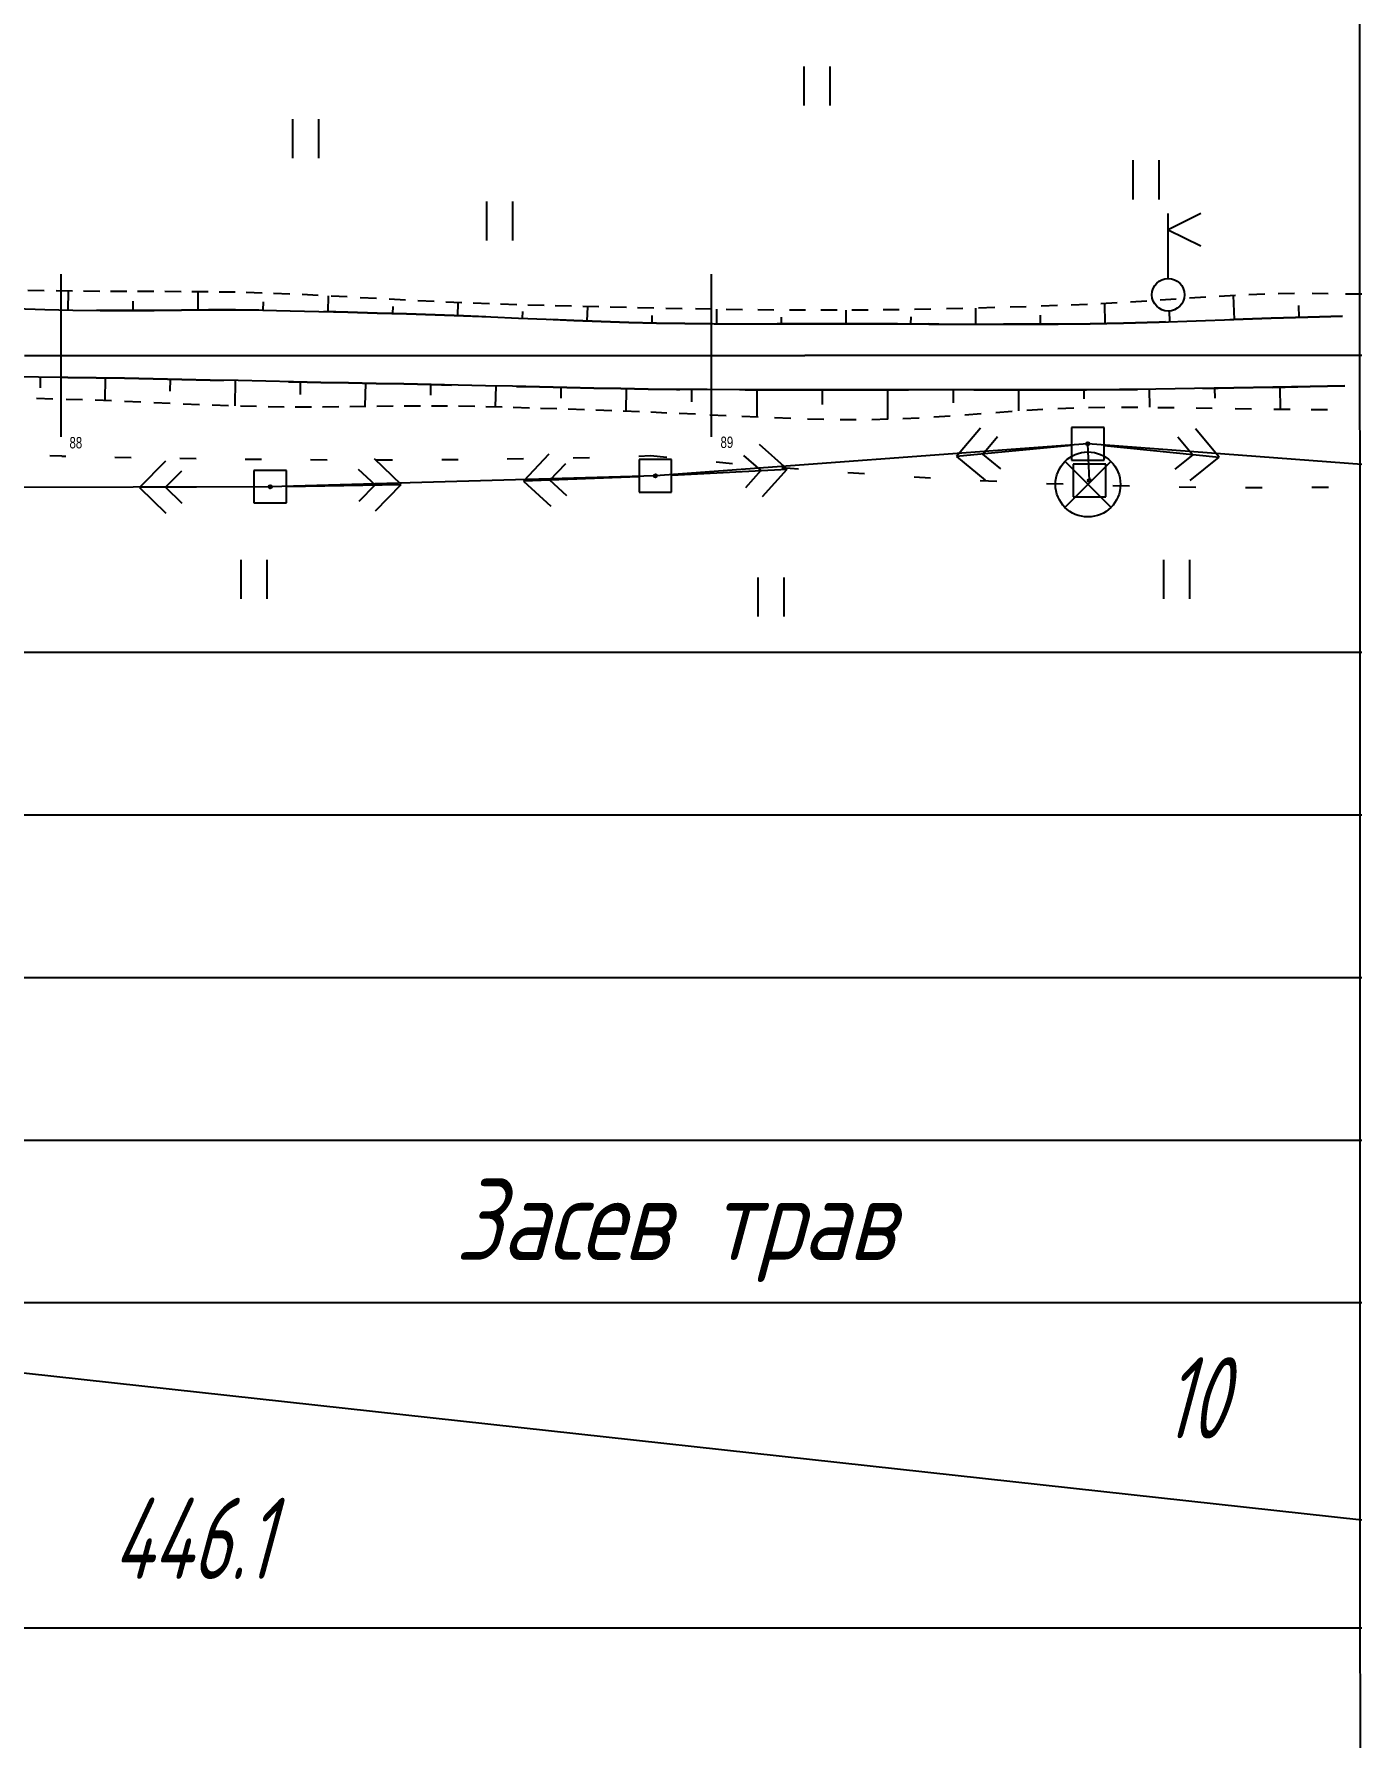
# Model space of a CAD drawing. Extents: x 2172 to 5772, y -842 to -248.
# Drawn here: x 4315.8 to 4356.6, y -667.4 to -615 of the extents above; entities that cross this region are included whole.
import ezdxf

# ---------------------------------------------------------------- set-up
doc = ezdxf.new("R2010")
doc.units = 0
doc.header["$MEASUREMENT"] = 0
doc.linetypes.add('CONTI', pattern=[0])
doc.linetypes.add('STROT', pattern=[1.7, 0.5, -1.2])
doc.layers.get('0').update_dxf_attribs({"linetype": 'CONTINUOUS'})
for name, color, linetype in [('DEFAULT', 7, 'CONTI'), ('OTKOSDEFAULT', 32, 'CONTI'), ('SIT_LDEFAULT', 7, 'CONTI'), ('USLZNDEFAULT', 7, 'CONTI'), ('ОТМЕТКИ_КЮВЕТОВ', 7, 'CONTINUOUS')]:
    doc.layers.add(name, color=color, linetype=linetype)
doc.styles.add('SHRFT', font='TXT', dxfattribs={"width": 8.75})
doc.styles.add('ГОСТ', font='gost.TTF', dxfattribs={"oblique": 15, "height": 1})

# ---------------------------------------------------------------- blocks, each defined once
blk = doc.blocks.new('BL_4017')
at = {"color": 0}
for p, q in [((0, 2.5), (0, 12.5)), ((5, 12.5), (0, 10)), ((0, 10), (5, 7.5))]:
    blk.add_line(p, q, dxfattribs=at)
blk.add_circle((0, 0), 2.5, dxfattribs=at)
blk = doc.blocks.new('BL_27')
at = {"color": 0}
for p, q in [((2.5, 2.5), (-2.5, 2.5)), ((-2.5, 2.5), (-2.5, -2.5)), ((2.5, -2.5), (2.5, 2.5)), ((-2.5, -2.5), (2.5, -2.5))]:
    blk.add_line(p, q, dxfattribs=at)
blk.add_circle((0, 0), 0.25, dxfattribs=at)
blk = doc.blocks.new('BL_7')
at = {"color": 0}
for p, q in [((-3.5, 3.5), (3.5, -3.5)), ((-3.5, -3.5), (3.5, 3.5))]:
    blk.add_line(p, q, dxfattribs=at)
blk.add_circle((0, 0), 5, dxfattribs=at)
blk = doc.blocks.new('BL_2011')
at = {"color": 0}
for p, q in [((0, 0), (0, 6)), ((4, 0), (4, 6))]:
    blk.add_line(p, q, dxfattribs=at)

msp = doc.modelspace()

# ---------------------------------------------------------------- linework, layer by layer
at = {"linetype": 'Continuous'}
for p, q in [((3396.596, -634.043), (4356.596, -634.043)), ((3396.596, -639.043), (4356.596, -639.043)), ((3396.596, -644.043), (4356.596, -644.043)), ((3396.596, -649.043), (4356.596, -649.043)), ((3396.596, -654.043), (4356.596, -654.043)), ((3396.596, -664.043), (4356.596, -664.043))]:
    msp.add_line(p, q, dxfattribs=at)
msp.add_lwpolyline([(4356.596, -837.478), (4356.499, -493.409)], dxfattribs=at)
at = {"layer": 'DEFAULT', "color": 12, "linetype": 'CONTI'}
for p, q in [((4316.595, -627.42), (4316.595, -622.42)), ((4336.595, -627.421), (4336.596, -622.421)), ((4341.238, -624.921), (4339.468, -624.921)), ((4343.008, -624.921), (4341.238, -624.921)), ((4344.779, -624.921), (4343.008, -624.921)), ((4346.549, -624.921), (4344.779, -624.921)), ((4348.319, -624.921), (4346.549, -624.921)), ((4350.09, -624.921), (4348.319, -624.921)), ((4351.86, -624.921), (4350.09, -624.921)), ((4353.63, -624.921), (4351.86, -624.921)), ((4355.401, -624.921), (4353.63, -624.921)), ((4356.596, -624.921), (4355.401, -624.921))]:
    msp.add_line(p, q, dxfattribs=at)
for points in [[(4315.467, -624.92, 0), (4318.207, -624.921, 0)], [(4318.207, -624.921, 0), (4320.783, -624.922, 0)], [(4320.783, -624.922, 0), (4323.191, -624.92, 0)], [(4323.191, -624.92, 0), (4325.434, -624.921, 0)], [(4325.434, -624.921, 0), (4327.509, -624.92, 0)], [(4327.509, -624.92, 0), (4329.419, -624.922, 0)], [(4329.419, -624.922, 0), (4331.164, -624.922, 0)], [(4331.164, -624.922, 0), (4332.74, -624.92, 0)], [(4332.74, -624.92, 0), (4334.152, -624.92, 0)], [(4334.152, -624.92, 0), (4335.398, -624.921, 0)], [(4335.398, -624.921, 0), (4336.478, -624.921, 0)], [(4336.478, -624.921, 0), (4337.391, -624.921, 0)], [(4337.391, -624.921, 0), (4338.14, -624.922, 0)], [(4338.14, -624.922, 0), (4338.719, -624.921, 0)], [(4338.719, -624.921, 0), (4339.135, -624.921, 0)], [(4339.135, -624.921, 0), (4339.385, -624.921, 0)], [(4339.385, -624.921, 0), (4339.467, -624.921, 0)]]:
    msp.add_polyline3d(points, dxfattribs=at)
at = {"layer": 'OTKOSDEFAULT', "color": 32, "linetype": 'STROT'}
for p, q in [((4316.074, -622.929, 38.768), (4315.146, -622.917, 38.775)), ((4316.945, -622.939, 38.762), (4316.074, -622.929, 38.768)), ((4317.78, -622.947, 38.757), (4316.945, -622.939, 38.762)), ((4318.615, -622.952, 38.752), (4317.78, -622.947, 38.757)), ((4319.448, -622.954, 38.746), (4318.615, -622.952, 38.752)), ((4320.282, -622.958, 38.741), (4319.448, -622.954, 38.746)), ((4321.116, -622.963, 38.736), (4320.282, -622.958, 38.741)), ((4321.95, -622.976, 38.731), (4321.116, -622.963, 38.736)), ((4322.782, -622.998, 38.726), (4321.95, -622.976, 38.731)), ((4323.63, -623.031, 38.716), (4322.782, -622.998, 38.726)), ((4324.503, -623.071, 38.706), (4323.63, -623.031, 38.716)), ((4325.394, -623.118, 38.696), (4324.503, -623.071, 38.706)), ((4326.29, -623.169, 38.686), (4325.394, -623.118, 38.696)), ((4327.183, -623.217, 38.676), (4326.29, -623.169, 38.686)), ((4328.062, -623.261, 38.667), (4327.183, -623.217, 38.676)), ((4328.92, -623.299, 38.657), (4328.062, -623.261, 38.667)), ((4329.763, -623.331, 38.647), (4328.92, -623.299, 38.657)), ((4330.606, -623.359, 38.637), (4329.763, -623.331, 38.647)), ((4331.448, -623.384, 38.627), (4330.606, -623.359, 38.637)), ((4332.292, -623.405, 38.617), (4331.448, -623.384, 38.627)), ((4333.134, -623.425, 38.607), (4332.292, -623.405, 38.617)), ((4333.976, -623.445, 38.597), (4333.134, -623.425, 38.607)), ((4334.818, -623.462, 38.587), (4333.976, -623.445, 38.597)), ((4335.688, -623.479, 38.574), (4334.818, -623.462, 38.587)), ((4336.6, -623.496, 38.561), (4335.688, -623.479, 38.574)), ((4344.322, -623.474, 38.467), (4343.341, -623.496, 38.476)), ((4345.305, -623.448, 38.459), (4344.322, -623.474, 38.467)), ((4346.275, -623.418, 38.45), (4345.305, -623.448, 38.459)), ((4347.231, -623.385, 38.441), (4346.275, -623.418, 38.45)), ((4348.157, -623.349, 38.433), (4347.231, -623.385, 38.441)), ((4349.068, -623.304, 38.426), (4348.157, -623.349, 38.433)), ((4349.978, -623.249, 38.418), (4349.068, -623.304, 38.426)), ((4350.887, -623.187, 38.41), (4349.978, -623.249, 38.418)), ((4351.797, -623.127, 38.402), (4350.887, -623.187, 38.41)), ((4352.704, -623.074, 38.395), (4351.797, -623.127, 38.402)), ((4353.614, -623.034, 38.387), (4352.704, -623.074, 38.395)), ((4354.522, -623.015, 38.379), (4353.614, -623.034, 38.387)), ((4355.561, -623.019, 38.368), (4354.522, -623.015, 38.379)), ((4356.596, -623.038, 38.357), (4355.561, -623.019, 38.368)), ((4337.546, -623.51, 38.548), (4336.6, -623.496, 38.561)), ((4338.516, -623.52, 38.534), (4337.546, -623.51, 38.548)), ((4339.49, -623.526, 38.52), (4338.516, -623.52, 38.534)), ((4340.461, -623.526, 38.507), (4339.49, -623.526, 38.52)), ((4341.415, -623.522, 38.493), (4340.461, -623.526, 38.507)), ((4342.37, -623.512, 38.485), (4341.415, -623.522, 38.493)), ((4343.341, -623.496, 38.476), (4342.37, -623.512, 38.485)), ((4314.906, -626.214, 38.646), (4315.842, -626.234, 38.639)), ((4315.842, -626.234, 38.639), (4316.748, -626.258, 38.632)), ((4316.748, -626.258, 38.632), (4317.642, -626.287, 38.626)), ((4317.642, -626.287, 38.626), (4318.543, -626.323, 38.619)), ((4318.543, -626.323, 38.619), (4319.446, -626.362, 38.612)), ((4319.446, -626.362, 38.612), (4320.347, -626.403, 38.606)), ((4320.347, -626.403, 38.606), (4321.237, -626.439, 38.599)), ((4321.237, -626.439, 38.599), (4322.108, -626.469, 38.593)), ((4322.108, -626.469, 38.593), (4322.958, -626.49, 38.586)), ((4322.958, -626.49, 38.586), (4323.794, -626.498, 38.587)), ((4323.794, -626.498, 38.587), (4324.63, -626.497, 38.587)), ((4324.63, -626.497, 38.587), (4325.468, -626.488, 38.588)), ((4325.468, -626.488, 38.588), (4326.306, -626.476, 38.588)), ((4326.306, -626.476, 38.588), (4327.141, -626.468, 38.589)), ((4327.141, -626.468, 38.589), (4327.98, -626.462, 38.589)), ((4327.98, -626.462, 38.589), (4328.816, -626.47, 38.59)), ((4328.816, -626.47, 38.59), (4329.654, -626.485, 38.576)), ((4329.654, -626.485, 38.576), (4330.497, -626.507, 38.562)), ((4330.497, -626.507, 38.562), (4331.341, -626.535, 38.548)), ((4331.341, -626.535, 38.548), (4332.186, -626.562, 38.534)), ((4332.186, -626.562, 38.534), (4333.033, -626.594, 38.52)), ((4333.033, -626.594, 38.52), (4333.88, -626.625, 38.506)), ((4333.88, -626.625, 38.506), (4334.724, -626.656, 38.492)), ((4345.338, -626.669, 38.402), (4346.289, -626.601, 38.396)), ((4346.289, -626.601, 38.396), (4347.242, -626.545, 38.391)), ((4347.242, -626.545, 38.391), (4348.192, -626.513, 38.385)), ((4348.192, -626.513, 38.385), (4349.207, -626.506, 38.376)), ((4349.207, -626.506, 38.376), (4350.32, -626.513, 38.365)), ((4350.32, -626.513, 38.365), (4351.496, -626.528, 38.354)), ((4351.496, -626.528, 38.354), (4352.699, -626.547, 38.343)), ((4352.699, -626.547, 38.343), (4353.891, -626.565, 38.331)), ((4353.891, -626.565, 38.331), (4355.034, -626.576, 38.321)), ((4355.034, -626.576, 38.321), (4356.094, -626.578, 38.311)), ((4334.724, -626.656, 38.492), (4335.605, -626.693, 38.483)), ((4335.605, -626.693, 38.483), (4336.545, -626.739, 38.473)), ((4336.545, -626.739, 38.473), (4337.526, -626.785, 38.464)), ((4337.526, -626.785, 38.464), (4338.533, -626.829, 38.453)), ((4338.533, -626.829, 38.453), (4339.545, -626.863, 38.443)), ((4339.545, -626.863, 38.443), (4340.548, -626.883, 38.433)), ((4340.548, -626.883, 38.433), (4341.524, -626.884, 38.424)), ((4341.524, -626.884, 38.424), (4342.477, -626.859, 38.418)), ((4342.477, -626.859, 38.418), (4343.431, -626.807, 38.413)), ((4343.431, -626.807, 38.413), (4344.385, -626.74, 38.407)), ((4344.385, -626.74, 38.407), (4345.338, -626.669, 38.402))]:
    msp.add_line(p, q, dxfattribs=at)
at = {"layer": 'OTKOSDEFAULT', "color": 32}
for p, q in [((4316.813, -623.522), (4316.824, -622.937)), ((4320.813, -623.521), (4320.811, -622.962)), ((4315.19, -623.476, 38.777), (4316.096, -623.505, 38.769)), ((4318.815, -623.537), (4318.815, -623.246)), ((4322.811, -623.528), (4322.816, -623.264)), ((4324.805, -623.572), (4324.818, -623.089)), ((4326.798, -623.629), (4326.805, -623.414)), ((4328.79, -623.695), (4328.804, -623.295)), ((4332.774, -623.857), (4332.792, -623.418)), ((4344.719, -623.959), (4344.721, -623.464)), ((4348.7, -623.937), (4348.688, -623.323)), ((4352.677, -623.814), (4352.651, -623.076)), ((4354.664, -623.746), (4354.654, -623.382)), ((4316.096, -623.505, 38.769), (4316.958, -623.525, 38.762)), ((4316.958, -623.525, 38.762), (4317.793, -623.535, 38.755)), ((4317.793, -623.535, 38.755), (4318.626, -623.537, 38.748)), ((4318.626, -623.537, 38.748), (4319.46, -623.531, 38.741)), ((4319.46, -623.531, 38.741), (4320.294, -623.524, 38.735)), ((4320.294, -623.524, 38.735), (4321.127, -623.519, 38.728)), ((4321.127, -623.519, 38.728), (4321.96, -623.519, 38.721)), ((4321.96, -623.519, 38.721), (4322.793, -623.526, 38.714)), ((4322.793, -623.526, 38.714), (4323.643, -623.542, 38.705)), ((4323.643, -623.542, 38.705), (4324.52, -623.563, 38.696)), ((4324.52, -623.563, 38.696), (4325.414, -623.588, 38.686)), ((4325.414, -623.588, 38.686), (4326.316, -623.613, 38.677)), ((4326.316, -623.613, 38.677), (4327.214, -623.641, 38.668)), ((4327.214, -623.641, 38.668), (4328.101, -623.671, 38.658)), ((4328.101, -623.671, 38.658), (4328.965, -623.7, 38.649)), ((4328.965, -623.7, 38.649), (4329.812, -623.73, 38.644)), ((4329.812, -623.73, 38.644), (4330.662, -623.766, 38.638)), ((4330.662, -623.766, 38.638), (4331.509, -623.802, 38.632)), ((4330.781, -623.77), (4330.791, -623.567)), ((4331.509, -623.802, 38.632), (4332.358, -623.838, 38.627)), ((4332.358, -623.838, 38.627), (4333.206, -623.874, 38.621)), ((4333.206, -623.874, 38.621), (4334.055, -623.904, 38.615)), ((4334.055, -623.904, 38.615), (4334.903, -623.926, 38.61)), ((4334.766, -623.922), (4334.771, -623.692)), ((4334.903, -623.926, 38.61), (4335.771, -623.94, 38.604)), ((4335.771, -623.94, 38.604), (4336.675, -623.948, 38.597)), ((4336.675, -623.948, 38.597), (4337.601, -623.95, 38.59)), ((4336.757, -623.948), (4336.759, -623.499)), ((4337.601, -623.95, 38.59), (4338.544, -623.949, 38.584)), ((4338.544, -623.949, 38.584), (4339.494, -623.947, 38.577)), ((4338.749, -623.949), (4338.748, -623.737)), ((4339.494, -623.947, 38.577), (4340.439, -623.943, 38.57)), ((4340.439, -623.943, 38.57), (4341.372, -623.944, 38.563)), ((4340.74, -623.943), (4340.739, -623.526)), ((4341.372, -623.944, 38.563), (4342.311, -623.948, 38.554)), ((4342.311, -623.948, 38.554), (4343.276, -623.951, 38.544)), ((4342.729, -623.95), (4342.73, -623.728)), ((4343.276, -623.951, 38.544), (4344.259, -623.956, 38.535)), ((4344.259, -623.956, 38.535), (4345.257, -623.959, 38.525)), ((4345.257, -623.959, 38.525), (4346.256, -623.96, 38.515)), ((4346.256, -623.96, 38.515), (4347.255, -623.953, 38.505)), ((4346.71, -623.957), (4346.708, -623.681)), ((4347.255, -623.953, 38.505), (4348.244, -623.944, 38.495)), ((4348.244, -623.944, 38.495), (4349.268, -623.924, 38.493)), ((4349.268, -623.924, 38.493), (4350.362, -623.894, 38.491)), ((4350.362, -623.894, 38.491), (4351.5, -623.856, 38.488)), ((4350.687, -623.884), (4350.678, -623.544)), ((4351.5, -623.856, 38.488), (4352.657, -623.815, 38.486)), ((4352.657, -623.815, 38.486), (4353.809, -623.772, 38.484)), ((4353.809, -623.772, 38.484), (4354.932, -623.736, 38.482)), ((4354.932, -623.736, 38.482), (4356, -623.71, 38.479)), ((4315.9, -625.584, 38.749), (4314.969, -625.58, 38.75)), ((4316.796, -625.592, 38.748), (4315.9, -625.584, 38.749)), ((4315.95, -625.585), (4315.947, -625.911)), ((4317.669, -625.605, 38.744), (4316.796, -625.592, 38.748)), ((4318.547, -625.618, 38.74), (4317.669, -625.605, 38.744)), ((4317.948, -625.609), (4317.938, -626.299)), ((4319.425, -625.636, 38.736), (4318.547, -625.618, 38.74)), ((4320.303, -625.655, 38.732), (4319.425, -625.636, 38.736)), ((4319.949, -625.647), (4319.942, -626.017)), ((4321.174, -625.673, 38.729), (4320.303, -625.655, 38.732)), ((4322.037, -625.692, 38.725), (4321.174, -625.673, 38.729)), ((4321.95, -625.691), (4321.933, -626.463)), ((4322.89, -625.711, 38.721), (4322.037, -625.692, 38.725)), ((4323.736, -625.729, 38.717), (4322.89, -625.711, 38.721)), ((4324.584, -625.746, 38.713), (4323.736, -625.729, 38.717)), ((4323.95, -625.733), (4323.943, -626.117)), ((4325.435, -625.762, 38.709), (4324.584, -625.746, 38.713)), ((4326.283, -625.779, 38.705), (4325.435, -625.762, 38.709)), ((4325.952, -625.772), (4325.939, -626.482)), ((4327.129, -625.795, 38.701), (4326.283, -625.779, 38.705)), ((4327.972, -625.812, 38.697), (4327.129, -625.795, 38.701)), ((4327.955, -625.811), (4327.95, -626.137)), ((4328.808, -625.83, 38.693), (4327.972, -625.812, 38.697)), ((4329.641, -625.849, 38.681), (4328.808, -625.83, 38.693)), ((4330.475, -625.866, 38.668), (4329.641, -625.849, 38.681)), ((4329.958, -625.857), (4329.945, -626.493)), ((4331.308, -625.885, 38.655), (4330.475, -625.866, 38.668)), ((4332.142, -625.904, 38.642), (4331.308, -625.885, 38.655)), ((4331.966, -625.901), (4331.96, -626.229)), ((4332.977, -625.921, 38.63), (4332.142, -625.904, 38.642)), ((4333.811, -625.937, 38.617), (4332.977, -625.921, 38.63)), ((4334.646, -625.95, 38.604), (4333.811, -625.937, 38.617)), ((4333.971, -625.939), (4333.96, -626.628)), ((4335.52, -625.961, 38.593), (4334.646, -625.95, 38.604)), ((4336.464, -625.968, 38.581), (4335.52, -625.961, 38.593)), ((4335.978, -625.965), (4335.975, -626.339)), ((4337.454, -625.972, 38.569), (4336.464, -625.968, 38.581)), ((4338.47, -625.972, 38.556), (4337.454, -625.972, 38.569)), ((4337.989, -625.973), (4337.989, -626.807)), ((4339.493, -625.973, 38.543), (4338.47, -625.972, 38.556)), ((4340.503, -625.972, 38.53), (4339.493, -625.973, 38.543)), ((4340, -625.973), (4340, -626.423)), ((4341.477, -625.971, 38.518), (4340.503, -625.972, 38.53)), ((4342.428, -625.973, 38.515), (4341.477, -625.971, 38.518)), ((4342.011, -625.972), (4342.01, -626.871)), ((4343.378, -625.975, 38.512), (4342.428, -625.973, 38.515)), ((4344.327, -625.976, 38.508), (4343.378, -625.975, 38.512)), ((4344.022, -625.977), (4344.023, -626.372)), ((4345.278, -625.977, 38.505), (4344.327, -625.976, 38.508)), ((4346.227, -625.977, 38.502), (4345.278, -625.977, 38.505)), ((4346.032, -625.977), (4346.032, -626.619)), ((4347.178, -625.975, 38.498), (4346.227, -625.977, 38.502)), ((4348.129, -625.972, 38.495), (4347.178, -625.975, 38.498)), ((4348.042, -625.973), (4348.044, -626.247)), ((4349.144, -625.966, 38.489), (4348.129, -625.972, 38.495)), ((4350.262, -625.955, 38.483), (4349.144, -625.966, 38.489)), ((4350.053, -625.958), (4350.06, -626.511)), ((4351.445, -625.938, 38.477), (4350.262, -625.955, 38.483)), ((4352.655, -625.918, 38.47), (4351.445, -625.938, 38.477)), ((4352.063, -625.929), (4352.07, -626.235)), ((4353.855, -625.896, 38.464), (4352.655, -625.918, 38.47)), ((4355.006, -625.875, 38.457), (4353.855, -625.896, 38.464)), ((4354.072, -625.892), (4354.085, -626.568)), ((4356.067, -625.855, 38.452), (4355.006, -625.875, 38.457))]:
    msp.add_line(p, q, dxfattribs=at)
at = {"layer": 'SIT_LDEFAULT', "color": 7}
for p, q in [((4317.793, -623.535), (4317.682, -623.534)), ((4318.626, -623.537), (4317.793, -623.535)), ((4319.46, -623.531), (4318.626, -623.537)), ((4320.294, -623.524), (4319.46, -623.531)), ((4321.127, -623.519), (4320.294, -623.524)), ((4321.96, -623.519), (4321.127, -623.519)), ((4322.674, -623.526), (4321.96, -623.519)), ((4325.414, -623.588), (4324.671, -623.567)), ((4326.316, -623.613), (4325.414, -623.588)), ((4327.214, -623.641), (4326.316, -623.613)), ((4328.101, -623.671), (4327.214, -623.641)), ((4328.965, -623.7), (4328.101, -623.671)), ((4329.652, -623.726), (4328.964, -623.701)), ((4332.358, -623.838), (4331.642, -623.808)), ((4333.206, -623.874), (4332.358, -623.838)), ((4334.055, -623.904), (4333.206, -623.874)), ((4334.903, -623.926), (4334.055, -623.904)), ((4335.771, -623.94), (4334.903, -623.926)), ((4336.621, -623.948), (4335.771, -623.94)), ((4339.494, -623.947), (4338.611, -623.95)), ((4340.439, -623.943), (4339.494, -623.945)), ((4341.372, -623.942), (4340.44, -623.941)), ((4342.311, -623.948), (4341.372, -623.944)), ((4343.276, -623.951), (4342.311, -623.948)), ((4343.588, -623.952), (4343.276, -623.949)), ((4346.256, -623.96), (4345.576, -623.96)), ((4347.255, -623.953), (4346.256, -623.96)), ((4348.244, -623.942), (4347.256, -623.951)), ((4349.268, -623.924), (4348.244, -623.944)), ((4350.362, -623.894), (4349.268, -623.924)), ((4350.553, -623.887), (4350.362, -623.894)), ((4352.657, -623.813), (4352.539, -623.818)), ((4353.809, -623.774), (4352.657, -623.817)), ((4354.932, -623.736), (4353.809, -623.772)), ((4356, -623.71), (4354.932, -623.736)), ((4316.58, -625.59), (4316.796, -625.592)), ((4316.796, -625.592), (4317.669, -625.605)), ((4317.669, -625.605), (4318.547, -625.618)), ((4318.547, -625.618), (4319.425, -625.636)), ((4319.425, -625.636), (4320.303, -625.655)), ((4320.303, -625.655), (4321.174, -625.673)), ((4321.174, -625.673), (4321.584, -625.683)), ((4323.588, -625.726), (4323.736, -625.729)), ((4323.736, -625.729), (4324.584, -625.746)), ((4324.584, -625.746), (4325.435, -625.762)), ((4325.435, -625.762), (4326.283, -625.779)), ((4326.283, -625.779), (4327.129, -625.795)), ((4327.129, -625.793), (4327.972, -625.81)), ((4327.971, -625.814), (4328.596, -625.827)), ((4330.601, -625.871), (4331.307, -625.887)), ((4331.308, -625.885), (4332.142, -625.904)), ((4332.142, -625.904), (4332.977, -625.921)), ((4332.977, -625.921), (4333.811, -625.937)), ((4333.811, -625.937), (4334.646, -625.952)), ((4334.646, -625.952), (4335.52, -625.963)), ((4335.52, -625.961), (4335.618, -625.962)), ((4337.626, -625.974), (4338.47, -625.974)), ((4338.47, -625.974), (4339.493, -625.975)), ((4339.493, -625.973), (4340.503, -625.972)), ((4340.503, -625.972), (4341.477, -625.971)), ((4341.477, -625.971), (4342.428, -625.973)), ((4342.427, -625.975), (4342.654, -625.976)), ((4344.665, -625.976), (4345.278, -625.975)), ((4345.278, -625.977), (4346.227, -625.977)), ((4346.228, -625.975), (4347.179, -625.973)), ((4347.178, -625.975), (4348.129, -625.972)), ((4348.129, -625.972), (4349.144, -625.966)), ((4349.144, -625.966), (4349.69, -625.961)), ((4351.701, -625.935), (4352.655, -625.918)), ((4352.655, -625.918), (4353.855, -625.896)), ((4353.854, -625.898), (4355.005, -625.877)), ((4355.006, -625.875), (4356.067, -625.855)), ((4344.862, -627.158), (4344.128, -628.025)), ((4348.166, -627.634), (4334.868, -628.622)), ((4338.926, -628.412), (4338.069, -627.66)), ((4344.936, -627.954), (4345.392, -627.41)), ((4348.217, -628.763), (4348.166, -627.634)), ((4356.596, -628.267), (4348.166, -627.634)), ((4348.217, -628.763), (4348.166, -627.634)), ((4350.939, -627.423), (4351.394, -627.97)), ((4352.204, -628.047), (4351.474, -627.173)), ((4316.243, -627.996), (4316.612, -628.008)), ((4316.612, -628.01), (4316.743, -628.013)), ((4318.247, -628.044), (4318.747, -628.054)), ((4319.804, -628.172), (4319.005, -628.975)), ((4320.25, -628.08), (4320.751, -628.088)), ((4322.258, -628.105), (4322.76, -628.111)), ((4324.267, -628.122), (4324.771, -628.124)), ((4327.055, -628.882), (4326.232, -628.1)), ((4326.281, -628.125), (4326.786, -628.123)), ((4328.297, -628.117), (4328.802, -628.113)), ((4330.313, -628.096), (4330.818, -628.088)), ((4331.597, -627.954), (4330.816, -628.782)), ((4332.336, -628.063), (4332.841, -628.052)), ((4334.358, -628.011), (4334.718, -627.999)), ((4334.718, -627.999), (4335.222, -628.049)), ((4336.737, -628.189), (4337.242, -628.235)), ((4337.578, -627.989), (4338.115, -628.46)), ((4347.663, -627.687), (4344.128, -628.025)), ((4344.128, -628.025), (4345.01, -628.751)), ((4345.49, -628.404), (4344.936, -627.954)), ((4348.67, -627.69), (4352.204, -628.047)), ((4351.394, -627.97), (4350.839, -628.418)), ((4351.316, -628.767), (4352.204, -628.047)), ((4319.809, -628.971), (4320.308, -628.469)), ((4334.868, -628.622), (4323.024, -628.954)), ((4325.734, -628.41), (4326.247, -628.9)), ((4334.361, -628.645), (4330.816, -628.782)), ((4331.626, -628.754), (4332.113, -628.236)), ((4335.374, -628.6), (4338.926, -628.412)), ((4338.115, -628.46), (4337.637, -628.986)), ((4338.162, -629.257), (4338.926, -628.412)), ((4338.759, -628.362), (4339.266, -628.402)), ((4340.789, -628.515), (4341.298, -628.549)), ((4342.822, -628.648), (4343.331, -628.677)), ((4323.024, -628.954), (4310.589, -628.99)), ((4322.52, -628.956), (4319.005, -628.975)), ((4319.005, -628.975), (4319.812, -629.771)), ((4320.312, -629.47), (4319.809, -628.971)), ((4323.527, -628.946), (4327.055, -628.882)), ((4326.247, -628.9), (4325.753, -629.409)), ((4326.265, -629.699), (4327.055, -628.882)), ((4330.816, -628.782), (4331.654, -629.553)), ((4332.151, -629.235), (4331.626, -628.754)), ((4344.858, -628.76), (4345.368, -628.784)), ((4346.896, -628.85), (4347.407, -628.869)), ((4348.935, -628.915), (4349.446, -628.929)), ((4350.976, -628.962), (4351.486, -628.968)), ((4353.018, -628.98), (4353.527, -628.982)), ((4355.057, -628.972), (4355.567, -628.964))]:
    msp.add_line(p, q, dxfattribs=at)
at = {"layer": 'ОТМЕТКИ_КЮВЕТОВ'}
msp.add_line((4295.796, -654.043), (4356.596, -660.718), dxfattribs=at)

# ---------------------------------------------------------------- block references
at = {"layer": 'USLZNDEFAULT', "color": 7}
for name, p, xscale, yscale, zscale in [('BL_2011', (4339.442, -617.227), 0.1999999999998181, 0.1999999999999318, 0.1999999999999034), ('BL_2011', (4323.717, -618.853), 0.1999999999998181, 0.1999999999999318, 0.1999999999999034), ('BL_2011', (4349.563, -620.117), 0.1999999999998181, 0.1999999999999318, 0.1999999999999034), ('BL_2011', (4329.682, -621.381), 0.1999999999998181, 0.1999999999999318, 0.1999999999999034), ('BL_4017', (4350.64, -623.051), 0.2000000000000455, 0.1999999999999886, 0.2000000000000171), ('BL_27', (4348.166, -627.634), 0.2000000000000455, 0.1999999999999886, 0.2000000000000171), ('BL_27', (4334.868, -628.622), 0.2000000000000455, 0.1999999999999886, 0.2000000000000171), ('BL_7', (4348.172, -628.883), 0.2000000000000455, 0.1999999999999886, 0.2000000000000171), ('BL_27', (4323.024, -628.954), 0.2000000000000455, 0.1999999999999886, 0.2000000000000171), ('BL_27', (4348.217, -628.763), 0.2000000000000455, 0.1999999999999886, 0.2000000000000171), ('BL_2011', (4322.129, -632.405), 0.1999999999998181, 0.1999999999999318, 0.1999999999999034), ('BL_2011', (4350.505, -632.405), 0.1999999999998181, 0.1999999999999318, 0.1999999999999034), ('BL_2011', (4338.034, -632.947), 0.1999999999998181, 0.1999999999999318, 0.1999999999999034)]:
    msp.add_blockref(name, p, dxfattribs=dict(at, xscale=xscale, yscale=yscale, zscale=zscale))

# ---------------------------------------------------------------- texts
at = {"style": 'ГОСТ', "oblique": 15}
msp.add_text('Засев трав', height=2.5, dxfattribs=at).set_placement((4328.716, -652.732))
at = {"layer": 'DEFAULT', "color": 12, "style": 'SHRFT', "width": 0.75}
for s, p in [('88', (4316.852, -627.775)), ('89', (4336.872, -627.763))]:
    msp.add_text(s, height=0.35, dxfattribs=at).set_placement(p)
at = {"layer": 'ОТМЕТКИ_КЮВЕТОВ', "style": 'ГОСТ', "oblique": 15, "width": 0.8}
for s, p in [('10', (4350.492, -658.222)), ('446.1', (4318.182, -662.543))]:
    msp.add_text(s, height=2.5, dxfattribs=at).set_placement(p)

doc.saveas('drawing.dxf')
